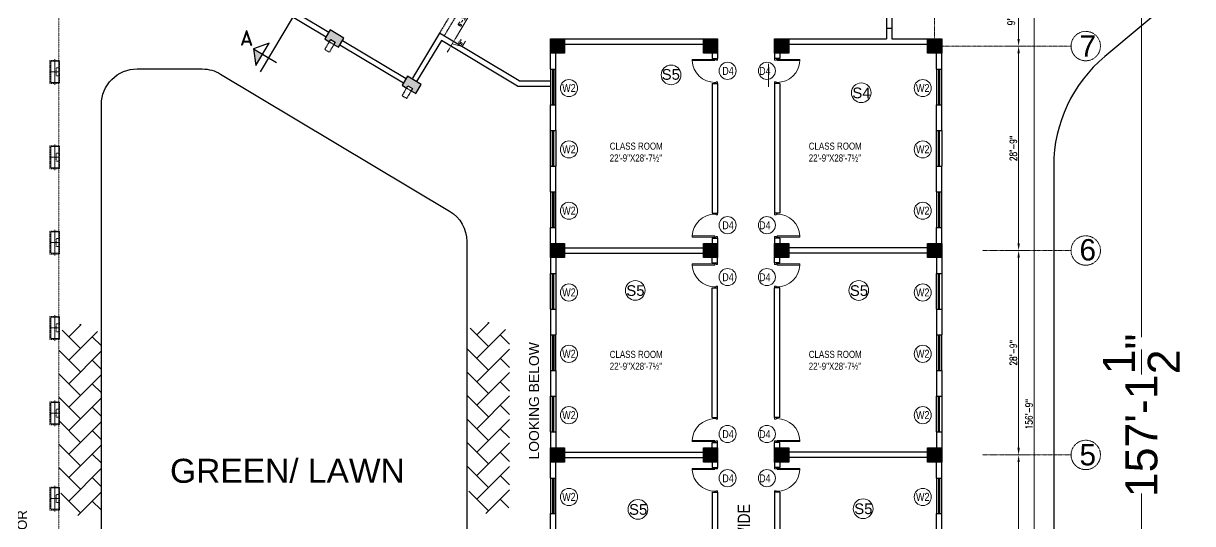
# Model space of a CAD drawing. Header units: inches. Extents: x -110725 to 51121, y 8404 to 44825.
# Drawn here: x 21292 to 23265, y 22598 to 23442 of the extents above; entities that cross this region are included whole.
import ezdxf

# ---------------------------------------------------------------- set-up
doc = ezdxf.new("R2010")
doc.units = ezdxf.units.IN
doc.header["$LTSCALE"] = 0.1
doc.header["$MEASUREMENT"] = 0
for name, pattern in [('CENTER', [2, 1.25, -0.25, 0.25, -0.25]), ('DASHED', [0.75, 0.5, -0.25]), ('DASHED2', [0.375, 0.25, -0.125])]:
    doc.linetypes.add(name, pattern=pattern)
doc.layers.get('0').update_dxf_attribs({"color": 1, "lineweight": 0})
doc.layers.get('Defpoints').update_dxf_attribs({"lineweight": 0})
for name, color, linetype in [('COL', 6, 'Continuous'), ('Column Hatch', 7, 'Continuous'), ('GF', 1, 'Continuous'), ('GFT', 4, 'Continuous'), ('GFW', 5, 'Continuous'), ('GREEN BELT', 80, 'Continuous')]:
    doc.layers.add(name, color=color, linetype=linetype)
for name, color, linetype, lineweight in [('Col.', 4, 'Continuous', 0), ('dim', 252, 'Continuous', 0), ('DOOR', 32, 'Continuous', 0), ('GRID', 8, 'CENTER', 0), ('HATCH', 5, 'Continuous', 5), ('TEXT', 3, 'Continuous', 0), ('WALL', 7, 'Continuous', 0), ('WIN', 160, 'Continuous', 0)]:
    doc.layers.add(name, color=color, linetype=linetype, lineweight=lineweight)
doc.styles.add('as', font='arial.ttf')
doc.styles.add('ATIF', font='arial.ttf')
doc.styles.add('EHSAN', font='arial.ttf', dxfattribs={"height": 54})
doc.styles.add('ROMAND', font='romand.shx')
doc.styles.add('ROMANS', font='arial.ttf', dxfattribs={"width": 0.8, "height": 15})
doc.styles.add('WORKING', font='romans.shx', dxfattribs={"width": 0.75})
doc.dimstyles.new('1-8', dxfattribs={"dimtxt": 6, "dimasz": 6, "dimexe": 3, "dimexo": 1, "dimgap": 2, "dimtad": 1, "dimdec": 1, "dimzin": 3, "dimdsep": 46, "dimlunit": 4, "dimtxsty": 'WORKING', "dimcen": 2, "dimdle": 3, "dimadec": 0, "dimazin": 0, "dimtfac": 0.75, "dimtdec": 1, "dimtofl": 0, "dimtmove": 1, "dimatfit": 0, "dimfxl": 4, "dimtolj": 1, "dimtzin": 0, "dimlwd": -1, "dimlwe": -1, "dimarcsym": 1})
doc.dimstyles.new('DIM1', dxfattribs={"dimtxt": 54, "dimasz": 6, "dimexe": 6, "dimexo": 3, "dimgap": 1, "dimtad": 0, "dimzin": 0, "dimdsep": 46, "dimlunit": 4, "dimtxsty": 'EHSAN', "dimblk": 'ARCHTICK', "dimcen": 3, "dimdle": 6, "dimclrd": 4, "dimclre": 4, "dimclrt": 6, "dimadec": 0, "dimazin": 0, "dimtfac": 1, "dimtofl": 0, "dimtmove": 1, "dimatfit": 3, "dimldrblk": 'ARCHTICK', "dimfxl": 4, "dimtolj": 1, "dimtzin": 3, "dimlwd": -1, "dimlwe": -1, "dimarcsym": 0})

# ---------------------------------------------------------------- blocks, each defined once
blk = doc.blocks.new('_ArchTick')
at = {"color": 0, "linetype": 'ByBlock', "const_width": 0.15}
blk.add_lwpolyline([(-0.5, -0.5), (0.5, 0.5)], dxfattribs=at)
blk = doc.blocks.new('*D2188')
at = {"layer": 'Defpoints', "color": 0, "transparency": 16777216}
for p in [(22502.5, 24844.2), (22366.7, 24608.8, 1175.7), (25455.7, 22827, 1175.7)]:
    blk.add_point(p, dxfattribs=at)
at = {"layer": 'dim', "color": 4, "transparency": 16777216}
for p, q in [((22481.7, 24856.2), (23947.2, 24010.9)), ((22368.2, 24611.4), (22505.5, 24849.4)), ((25612.3, 23050.4), (24146.8, 23895.8)), ((25457.2, 22829.6), (25594.5, 23067.6))]:
    blk.add_line(p, q, dxfattribs=at)
at = {"layer": 'dim', "color": 4, "transparency": 16777216, "xscale": 24, "yscale": 24, "zscale": 24}
for p, rotation in [((22502.5, 24844.2), 150.0229745556265), ((25591.5, 23062.4), 330.0229745556264)]:
    blk.add_blockref('_ArchTick', p, dxfattribs=dict(at, rotation=rotation))
at = {"layer": 'dim', "color": 6, "transparency": 16777216, "insert": (24047, 23953.3), "char_height": 54, "attachment_point": 5, "rotation": 330.023, "style": 'EHSAN'}
blk.add_mtext('\\A1;297\'-2"', dxfattribs=at)
blk = doc.blocks.new('SDAFSDAF')
at = {"layer": 'Col.', "linetype": 'Continuous'}
blk.add_lwpolyline([(-24449.1, 37386.1), (-24462.6, 37386.1), (-24462.6, 37422.1), (-24449.1, 37422.1)], close=True, dxfattribs=at)
at = {"layer": 'dim', "linetype": 'Continuous'}
for p, q in [((-24455.9, 37425.7), (-24455.9, 37382.5)), ((-24464, 37404.1), (-24447.8, 37404.1))]:
    blk.add_line(p, q, dxfattribs=at)
blk = doc.blocks.new('*D2206')
at = {"layer": 'Defpoints', "color": 0, "transparency": 16777216}
for p in [(22691.3, 23723), (23178.2, 23723), (22667.3, 21837.4)]:
    blk.add_point(p, dxfattribs=at)
at = {"layer": 'dim', "color": 4, "transparency": 16777216}
for p, q in [((23178.2, 23747), (23178.2, 22912.1)), ((22694.3, 23723), (23184.2, 23723)), ((23178.2, 21813.4), (23178.2, 22648.3)), ((22670.3, 21837.4), (23184.2, 21837.4))]:
    blk.add_line(p, q, dxfattribs=at)
at = {"layer": 'dim', "color": 4, "transparency": 16777216, "xscale": 24, "yscale": 24, "zscale": 24}
for p, rotation in [((23178.2, 23723), 90), ((23178.2, 21837.4), 270)]:
    blk.add_blockref('_ArchTick', p, dxfattribs=dict(at, rotation=rotation))
at = {"layer": 'dim', "color": 6, "transparency": 16777216, "insert": (23178.2, 22780.2), "char_height": 54, "attachment_point": 5, "rotation": 90, "style": 'EHSAN'}
blk.add_mtext('\\A1;157\'-1{\\H1x;\\S1/2;}"', dxfattribs=at)
blk = doc.blocks.new('*D3200')
at = {"layer": 'Defpoints', "color": 0, "transparency": 16777216}
for p in [(22937.7, 22713.5), (22971.1, 22713.5), (22932, 22368.5)]:
    blk.add_point(p, dxfattribs=at)
at = {"layer": 'dim', "color": 0, "transparency": 16777216}
for p, q in [((22949.7, 22713.5), (22983.1, 22713.5)), ((22971.1, 22380.5), (22971.1, 22701.5)), ((22944, 22368.5), (22983.1, 22368.5))]:
    blk.add_line(p, q, dxfattribs=at)
for points in [[(22969.1, 22701.5), (22973.1, 22701.5), (22971.1, 22713.5)], [(22969.1, 22380.5), (22973.1, 22380.5), (22971.1, 22368.5)]]:
    blk.add_solid(points, dxfattribs=at)
at = {"layer": 'dim', "color": 0, "transparency": 16777216, "insert": (22962, 22541), "char_height": 12, "attachment_point": 5, "rotation": 90, "style": 'WORKING'}
blk.add_mtext('\\A1;28\'-9"', dxfattribs=at)
blk = doc.blocks.new('*D3201')
at = {"layer": 'Defpoints', "color": 0, "transparency": 16777216}
for p in [(22937.7, 23058.5), (22971.1, 23058.5), (22937.7, 22713.5)]:
    blk.add_point(p, dxfattribs=at)
at = {"layer": 'dim', "color": 0, "transparency": 16777216}
for p, q in [((22949.7, 23058.5), (22983.1, 23058.5)), ((22971.1, 22725.5), (22971.1, 23046.5)), ((22949.7, 22713.5), (22983.1, 22713.5))]:
    blk.add_line(p, q, dxfattribs=at)
for points in [[(22969.1, 23046.5), (22973.1, 23046.5), (22971.1, 23058.5)], [(22969.1, 22725.5), (22973.1, 22725.5), (22971.1, 22713.5)]]:
    blk.add_solid(points, dxfattribs=at)
at = {"layer": 'dim', "color": 0, "transparency": 16777216, "insert": (22962, 22886), "char_height": 12, "attachment_point": 5, "rotation": 90, "style": 'WORKING'}
blk.add_mtext('\\A1;28\'-9"', dxfattribs=at)
blk = doc.blocks.new('*D3202')
at = {"layer": 'Defpoints', "color": 0, "transparency": 16777216}
for p in [(22937.7, 23403.5), (22971.1, 23403.5), (22937.7, 23058.5)]:
    blk.add_point(p, dxfattribs=at)
at = {"layer": 'dim', "color": 0, "transparency": 16777216}
for p, q in [((22949.7, 23403.5), (22983.1, 23403.5)), ((22971.1, 23070.5), (22971.1, 23391.5)), ((22949.7, 23058.5), (22983.1, 23058.5))]:
    blk.add_line(p, q, dxfattribs=at)
for points in [[(22969.1, 23391.5), (22973.1, 23391.5), (22971.1, 23403.5)], [(22969.1, 23070.5), (22973.1, 23070.5), (22971.1, 23058.5)]]:
    blk.add_solid(points, dxfattribs=at)
at = {"layer": 'dim', "color": 0, "transparency": 16777216, "insert": (22962, 23231), "char_height": 12, "attachment_point": 5, "rotation": 90, "style": 'WORKING'}
blk.add_mtext('\\A1;28\'-9"', dxfattribs=at)
blk = doc.blocks.new('*D3203')
at = {"layer": 'Defpoints', "color": 0, "transparency": 16777216}
for p in [(22937.7, 23516), (22971.1, 23516), (22937.7, 23403.5)]:
    blk.add_point(p, dxfattribs=at)
at = {"layer": 'dim', "color": 0, "transparency": 16777216}
for p, q in [((22949.7, 23516), (22983.1, 23516)), ((22971.1, 23415.5), (22971.1, 23504)), ((22949.7, 23403.5), (22983.1, 23403.5))]:
    blk.add_line(p, q, dxfattribs=at)
for points in [[(22969.1, 23504), (22973.1, 23504), (22971.1, 23516)], [(22969.1, 23415.5), (22973.1, 23415.5), (22971.1, 23403.5)]]:
    blk.add_solid(points, dxfattribs=at)
at = {"layer": 'dim', "color": 0, "transparency": 16777216, "insert": (22958.6, 23459.7), "char_height": 12, "attachment_point": 5, "rotation": 90, "style": 'WORKING'}
blk.add_mtext('\\A1;9\'-4{\\H0.75x;\\S1/2;}"', dxfattribs=at)
blk = doc.blocks.new('*D3204')
at = {"layer": 'Defpoints', "color": 0, "transparency": 16777216}
for p in [(22691.3, 23723), (22934.6, 21841.9), (22997.6, 21841.9)]:
    blk.add_point(p, dxfattribs=at)
at = {"layer": 'dim', "color": 0, "transparency": 16777216}
for p, q in [((22703.3, 23723), (23009.6, 23723)), ((22997.6, 23711), (22997.6, 21853.9)), ((22946.6, 21841.9), (23009.6, 21841.9))]:
    blk.add_line(p, q, dxfattribs=at)
for points in [[(22995.6, 23711), (22999.6, 23711), (22997.6, 23723)], [(22995.6, 21853.9), (22999.6, 21853.9), (22997.6, 21841.9)]]:
    blk.add_solid(points, dxfattribs=at)
at = {"layer": 'dim', "color": 0, "transparency": 16777216, "insert": (22988.5, 22782.4), "char_height": 12, "attachment_point": 5, "rotation": 90, "style": 'WORKING'}
blk.add_mtext('\\A1;156\'-9"', dxfattribs=at)
blk = doc.blocks.new('D2')
for p, q in [((-3, 34.9), (-1.5, 34.9)), ((-3, 1.9), (-3, 34.9)), ((-1.5, 34.9), (-1.5, 1.9)), ((-34.5, 1.9), (-36, 1.9)), ((-36, 1.9), (-36, -1.9)), ((-34.5, 0.4), (-34.5, 1.9)), ((-33.8, 0.4), (-34.5, 0.4)), ((-33.8, -1.9), (-33.8, 0.4)), ((-1.5, 1.9), (-3, 1.9)), ((-2.2, 0.4), (-2.2, -1.9)), ((-1.5, 0.4), (-2.2, 0.4)), ((0, 1.9), (-1.5, 1.9)), ((-1.5, 1.9), (-1.5, 0.4)), ((0, -1.9), (0, 1.9)), ((-36, -1.9), (-33.8, -1.9)), ((-2.2, -1.9), (0, -1.9))]:
    blk.add_line(p, q)
blk.add_arc((-1.5, 1.9), 33, 92.6053, 180)
blk = doc.blocks.new('*D3175')
at = {"layer": 'Defpoints', "color": 0, "transparency": 16777216}
for p in [(22040.5, 23485.1), (22001.9, 23420.7), (22018, 23411.1)]:
    blk.add_point(p, dxfattribs=at)
at = {"layer": 'dim', "color": 0, "transparency": 16777216}
for p, q in [((22041.3, 23484.6), (22059.1, 23473.9)), ((22053.5, 23470.3), (22021.1, 23416.2)), ((22002.8, 23420.2), (22020.6, 23409.5))]:
    blk.add_line(p, q, dxfattribs=at)
for points in [[(22052.6, 23470.8), (22054.3, 23469.8), (22056.6, 23475.4)], [(22020.2, 23416.7), (22022, 23415.7), (22018, 23411.1)]]:
    blk.add_solid(points, dxfattribs=at)
at = {"layer": 'dim', "color": 0, "transparency": 16777216, "insert": (22032.5, 23446.1), "char_height": 6, "attachment_point": 5, "rotation": 59.0799, "style": 'WORKING'}
blk.add_mtext('\\A1;6\'-3"', dxfattribs=at)
blk = doc.blocks.new('*D3191')
at = {"layer": 'Defpoints', "color": 0, "transparency": 16777216}
for p in [(22011.3, 23415.1), (22006.6, 23407.4), (22013.4, 23403.4)]:
    blk.add_point(p, dxfattribs=at)
at = {"layer": 'dim', "color": 0, "transparency": 16777216}
for p, q in [((22012.1, 23414.6), (22020.6, 23409.5)), ((22021.1, 23416.2), (22024.2, 23421.4)), ((22010.3, 23398.2), (22007.2, 23393.1)), ((22007.5, 23406.9), (22016, 23401.8)), ((22018, 23411.1), (22013.4, 23403.4)), ((22015.7, 23407.2), (22032.6, 23402.9)), ((22032.6, 23402.9), (22037.9, 23411.7))]:
    blk.add_line(p, q, dxfattribs=at)
for points in [[(22020.2, 23416.7), (22022, 23415.7), (22018, 23411.1)], [(22009.5, 23398.7), (22011.2, 23397.7), (22013.4, 23403.4)]]:
    blk.add_solid(points, dxfattribs=at)
at = {"layer": 'dim', "color": 0, "transparency": 16777216, "insert": (22030.5, 23410.2), "char_height": 6, "attachment_point": 5, "rotation": 59.0806, "style": 'WORKING'}
blk.add_mtext('\\A1;9"', dxfattribs=at)

msp = doc.modelspace()

# ---------------------------------------------------------------- hatches: boundary and pattern name
at = {"layer": 'Column Hatch'}
for points in [[(21809.83186, 23430.86449), (21800.58273, 23415.42255), (21808.3037, 23410.79798), (21808.30382, 23410.79818), (21810.61598, 23414.65847), (21818.33695, 23410.0339), (21816.02467, 23406.17341), (21823.74564, 23401.54885), (21832.99477, 23416.99079)], [(21963.38508, 23338.89183), (21940.22217, 23352.76553), (21930.97303, 23337.32359), (21938.694, 23332.69903), (21938.69418, 23332.69933), (21941.00629, 23336.55951), (21948.72726, 23331.93495), (21946.41497, 23328.07446), (21954.13595, 23323.44989)]]:
    msp.add_hatch(color=256, dxfattribs=at).paths.add_polyline_path(points)
h = msp.add_hatch(color=256, dxfattribs=at)
h.dxf.hatch_style = 1
h.paths.add_polyline_path([(22205.32094, 23415.4645), (22181.32094, 23415.4645), (22181.32094, 23391.4645), (22205.32094, 23391.4645)])
h = msp.add_hatch(color=256, dxfattribs=at)
h.dxf.hatch_style = 1
h.paths.add_polyline_path([(22463.32094, 23415.4645), (22439.32094, 23415.4645), (22439.32094, 23391.4645), (22463.32094, 23391.4645)])
h = msp.add_hatch(color=256, dxfattribs=at)
h.dxf.hatch_style = 1
h.paths.add_polyline_path([(22583.32094, 23415.4645), (22559.32094, 23415.4645), (22559.32094, 23391.4645), (22583.32094, 23391.4645)])
h = msp.add_hatch(color=256, dxfattribs=at)
h.dxf.hatch_style = 1
h.paths.add_polyline_path([(22841.32094, 23415.4645), (22817.32094, 23415.4645), (22817.32094, 23391.4645), (22841.32094, 23391.4645)])
h = msp.add_hatch(color=256, dxfattribs=at)
h.dxf.hatch_style = 1
h.paths.add_polyline_path([(22205.32094, 23070.4645), (22181.32094, 23070.4645), (22181.32094, 23046.4645), (22205.32094, 23046.4645)])
h = msp.add_hatch(color=256, dxfattribs=at)
h.dxf.hatch_style = 1
h.paths.add_polyline_path([(22463.32094, 23070.4645), (22439.32094, 23070.4645), (22439.32094, 23046.4645), (22463.32094, 23046.4645)])
h = msp.add_hatch(color=256, dxfattribs=at)
h.dxf.hatch_style = 1
h.paths.add_polyline_path([(22583.32094, 23070.4645), (22559.32094, 23070.4645), (22559.32094, 23046.4645), (22583.32094, 23046.4645)])
h = msp.add_hatch(color=256, dxfattribs=at)
h.dxf.hatch_style = 1
h.paths.add_polyline_path([(22841.32094, 23070.4645), (22817.32094, 23070.4645), (22817.32094, 23046.4645), (22841.32094, 23046.4645)])
h = msp.add_hatch(color=256, dxfattribs=at)
h.dxf.hatch_style = 1
h.paths.add_polyline_path([(22205.32094, 22725.4645), (22181.32094, 22725.4645), (22181.32094, 22701.4645), (22205.32094, 22701.4645)])
h = msp.add_hatch(color=256, dxfattribs=at)
h.dxf.hatch_style = 1
h.paths.add_polyline_path([(22463.32094, 22725.4645), (22439.32094, 22725.4645), (22439.32094, 22701.4645), (22463.32094, 22701.4645)])
h = msp.add_hatch(color=256, dxfattribs=at)
h.dxf.hatch_style = 1
h.paths.add_polyline_path([(22583.32094, 22725.4645), (22559.32094, 22725.4645), (22559.32094, 22701.4645), (22583.32094, 22701.4645)])
h = msp.add_hatch(color=256, dxfattribs=at)
h.dxf.hatch_style = 1
h.paths.add_polyline_path([(22841.32094, 22725.4645), (22817.32094, 22725.4645), (22817.32094, 22701.4645), (22841.32094, 22701.4645)])
at = {"layer": 'GF'}
msp.add_hatch(color=252, dxfattribs=at).paths.add_polyline_path([(21695.60982, 23389.49411), (21680.37103, 23398.59225), (21684.46221, 23370.82257)])
at = {"layer": 'HATCH'}
h = msp.add_hatch(dxfattribs=at)
h.set_pattern_fill('AR-HBONE', color=251, scale=7)
h.set_pattern_definition([(45, (58274.005, 1767.595), (3e-15, 39.59798), [84, -28]), (135, (58293.804, 1787.394), (3e-15, 39.59798), [84, -28])])
edge = h.paths.add_edge_path()
edge.add_line((21351.92113, 22919.81399), (21351.92113, 22651.83453))
edge.add_arc((21331.59786, 22693.36617), 46.23757, 296.07455058, 301.51782086)
edge.add_arc((21394.95076, 22649.15923), 39.47334, 173.02945644, 317.21623959)
edge.add_line((21423.92113, 22622.34763), (21423.92113, 22914.30304))
edge.add_arc((21386.07034, 22887.74688), 46.23757, 35.05354997, 137.17260692)
edge.add_arc((21316.44576, 22906.14016), 38.01942, 20.0565317, 21.0789378)
h = msp.add_hatch(dxfattribs=at)
h.set_pattern_fill('AR-HBONE', color=251, scale=7)
h.set_pattern_definition([(45, (58962.404, 1770.82), (3e-15, 39.59798), [84, -28]), (135, (58982.203, 1790.62), (3e-15, 39.59798), [84, -28])])
edge = h.paths.add_edge_path()
edge.add_line((22040.32094, 22923.03962), (22040.32094, 22655.06016))
edge.add_arc((22019.99767, 22696.59181), 46.23757, 296.07455058, 301.51782086)
edge.add_arc((22083.35057, 22652.38487), 39.47334, 173.02945644, 317.21623959)
edge.add_line((22112.32094, 22625.57326), (22112.32094, 22917.52868))
edge.add_arc((22074.47014, 22890.97251), 46.23757, 35.05354997, 137.17260692)
edge.add_arc((22004.84556, 22909.36579), 38.01942, 20.0565317, 21.0789378)

# ---------------------------------------------------------------- linework, layer by layer
at = {"layer": 'COL'}
for points in [[(21832.99477, 23416.99079), (21809.83186, 23430.86449), (21800.58273, 23415.42255), (21808.3037, 23410.79798), (21810.61598, 23414.65847), (21818.33695, 23410.0339), (21816.02467, 23406.17341), (21823.74564, 23401.54885)], [(22181.32094, 23415.4645), (22205.32094, 23415.4645), (22205.32094, 23391.4645), (22181.32094, 23391.4645)], [(22439.32094, 23415.4645), (22463.32094, 23415.4645), (22463.32094, 23391.4645), (22439.32094, 23391.4645)], [(22559.32094, 23415.4645), (22583.32094, 23415.4645), (22583.32094, 23391.4645), (22559.32094, 23391.4645)], [(22817.32094, 23415.4645), (22841.32094, 23415.4645), (22841.32094, 23391.4645), (22817.32094, 23391.4645)], [(21963.38508, 23338.89183), (21940.22217, 23352.76553), (21930.97303, 23337.32359), (21938.694, 23332.69903), (21941.00629, 23336.55951), (21948.72726, 23331.93495), (21946.41497, 23328.07446), (21954.13595, 23323.44989)], [(22181.32094, 23070.4645), (22205.32094, 23070.4645), (22205.32094, 23046.4645), (22181.32094, 23046.4645)], [(22439.32094, 23070.4645), (22463.32094, 23070.4645), (22463.32094, 23046.4645), (22439.32094, 23046.4645)], [(22559.32094, 23070.4645), (22583.32094, 23070.4645), (22583.32094, 23046.4645), (22559.32094, 23046.4645)], [(22817.32094, 23070.4645), (22841.32094, 23070.4645), (22841.32094, 23046.4645), (22817.32094, 23046.4645)], [(22181.32094, 22725.4645), (22205.32094, 22725.4645), (22205.32094, 22701.4645), (22181.32094, 22701.4645)], [(22439.32094, 22725.4645), (22463.32094, 22725.4645), (22463.32094, 22701.4645), (22439.32094, 22701.4645)], [(22559.32094, 22725.4645), (22583.32094, 22725.4645), (22583.32094, 22701.4645), (22559.32094, 22701.4645)], [(22817.32094, 22725.4645), (22841.32094, 22725.4645), (22841.32094, 22701.4645), (22817.32094, 22701.4645)]]:
    msp.add_lwpolyline(points, close=True, dxfattribs=at)
at = {"layer": 'GF'}
for p, q in [((21691.9559, 23360.01679), (21789.79684, 23523.89414)), ((22748.32094, 23433.4645), (22757.32094, 23433.4645)), ((22748.32094, 23433.4645), (22748.32094, 23415.4645)), ((22757.32094, 23433.4645), (22757.32094, 23415.4645)), ((22205.32094, 23415.4645), (22439.45374, 23415.4645)), ((22583.32094, 23415.4645), (22748.32094, 23415.4645)), ((22757.32094, 23415.4645), (22817.32094, 23415.4645)), ((21680.37103, 23398.59225), (21719.0046, 23375.52655)), ((22205.32094, 23406.4645), (22439.32094, 23406.4645)), ((22583.32094, 23406.4645), (22817.32094, 23406.4645)), ((22181.32094, 23364.4645), (22181.32094, 23391.4645)), ((22190.32094, 23364.4645), (22190.32094, 23391.4645)), ((22454.32094, 23391.4645), (22454.32094, 23382.4645)), ((22454.32094, 23382.4645), (22463.32094, 23382.4645)), ((22463.32094, 23391.4645), (22463.32094, 23382.4645)), ((22559.32094, 23391.4645), (22559.32094, 23382.4645)), ((22568.32094, 23382.4645), (22559.32094, 23382.4645)), ((22568.32094, 23391.4645), (22568.32094, 23382.4645)), ((22832.32094, 23364.4645), (22832.32094, 23391.4645)), ((22841.32094, 23364.4645), (22841.32094, 23391.4645)), ((22181.32094, 23364.4645), (22190.32094, 23364.4645)), ((22832.32094, 23364.4645), (22841.32094, 23364.4645)), ((22454.32094, 23340.4645), (22454.32094, 23121.4645)), ((22454.32094, 23340.4645), (22463.32094, 23340.4645)), ((22463.32094, 23340.4645), (22463.32094, 23121.4645)), ((22559.32094, 23340.4645), (22559.32094, 23121.4645)), ((22568.32094, 23340.4645), (22559.32094, 23340.4645)), ((22568.32094, 23340.4645), (22568.32094, 23121.4645)), ((22181.32094, 23260.9645), (22181.32094, 23304.4645)), ((22181.32094, 23304.4645), (22190.32094, 23304.4645)), ((22190.32094, 23260.9645), (22190.32094, 23304.4645)), ((22832.32094, 23260.9645), (22832.32094, 23304.4645)), ((22832.32094, 23304.4645), (22841.32094, 23304.4645)), ((22841.32094, 23260.9645), (22841.32094, 23304.4645)), ((22181.32094, 23260.9645), (22190.32094, 23260.9645)), ((22832.32094, 23260.9645), (22841.32094, 23260.9645)), ((22181.32094, 23157.4645), (22181.32094, 23200.9645)), ((22181.32094, 23200.9645), (22190.32094, 23200.9645)), ((22190.32094, 23157.4645), (22190.32094, 23200.9645)), ((22832.32094, 23157.4645), (22832.32094, 23200.9645)), ((22832.32094, 23200.9645), (22841.32094, 23200.9645)), ((22841.32094, 23157.4645), (22841.32094, 23200.9645)), ((22181.32094, 23157.4645), (22190.32094, 23157.4645)), ((22832.32094, 23157.4645), (22841.32094, 23157.4645)), ((22454.32094, 23121.4645), (22463.32094, 23121.4645)), ((22568.32094, 23121.4645), (22559.32094, 23121.4645)), ((22181.32094, 23070.4645), (22181.32094, 23097.4645)), ((22181.32094, 23097.4645), (22190.32094, 23097.4645)), ((22190.32094, 23070.4645), (22190.32094, 23097.4645)), ((22832.32094, 23070.4645), (22832.32094, 23097.4645)), ((22832.32094, 23097.4645), (22841.32094, 23097.4645)), ((22841.32094, 23070.4645), (22841.32094, 23097.4645)), ((22454.32094, 23079.4645), (22454.32094, 23070.4645)), ((22454.32094, 23079.4645), (22463.32094, 23079.4645)), ((22463.32094, 23079.4645), (22463.32094, 23070.4645)), ((22559.32094, 23079.4645), (22559.32094, 23070.4645)), ((22568.32094, 23079.4645), (22559.32094, 23079.4645)), ((22568.32094, 23079.4645), (22568.32094, 23070.4645)), ((22205.32094, 23062.9645), (22439.32094, 23062.9645)), ((22817.32094, 23062.9645), (22583.32094, 23062.9645)), ((22181.32094, 23046.4645), (22181.32094, 23019.4645)), ((22190.32094, 23046.4645), (22190.32094, 23019.4645)), ((22205.32094, 23053.9645), (22439.32094, 23053.9645)), ((22454.32094, 23037.4645), (22454.32094, 23046.4645)), ((22454.32094, 23037.4645), (22463.32094, 23037.4645)), ((22463.32094, 23037.4645), (22463.32094, 23046.4645)), ((22559.32094, 23037.4645), (22559.32094, 23046.4645)), ((22568.32094, 23037.4645), (22559.32094, 23037.4645)), ((22568.32094, 23037.4645), (22568.32094, 23046.4645)), ((22817.32094, 23053.9645), (22583.32094, 23053.9645)), ((22832.32094, 23046.4645), (22832.32094, 23019.4645)), ((22841.32094, 23046.4645), (22841.32094, 23019.4645)), ((22181.32094, 23019.4645), (22190.32094, 23019.4645)), ((22832.32094, 23019.4645), (22841.32094, 23019.4645)), ((22454.32094, 22776.4645), (22454.32094, 22995.4645)), ((22454.32094, 22995.4645), (22463.32094, 22995.4645)), ((22463.32094, 22776.4645), (22463.32094, 22995.4645)), ((22559.32094, 22776.4645), (22559.32094, 22995.4645)), ((22568.32094, 22995.4645), (22559.32094, 22995.4645)), ((22568.32094, 22776.4645), (22568.32094, 22995.4645)), ((22181.32094, 22959.4645), (22181.32094, 22915.9645)), ((22181.32094, 22959.4645), (22190.32094, 22959.4645)), ((22190.32094, 22959.4645), (22190.32094, 22915.9645)), ((22832.32094, 22959.4645), (22832.32094, 22915.9645)), ((22832.32094, 22959.4645), (22841.32094, 22959.4645)), ((22841.32094, 22959.4645), (22841.32094, 22915.9645)), ((22181.32094, 22915.9645), (22190.32094, 22915.9645)), ((22832.32094, 22915.9645), (22841.32094, 22915.9645)), ((22181.32094, 22855.9645), (22181.32094, 22812.4645)), ((22181.32094, 22855.9645), (22190.32094, 22855.9645)), ((22190.32094, 22855.9645), (22190.32094, 22812.4645)), ((22832.32094, 22855.9645), (22832.32094, 22812.4645)), ((22832.32094, 22855.9645), (22841.32094, 22855.9645)), ((22841.32094, 22855.9645), (22841.32094, 22812.4645)), ((22181.32094, 22812.4645), (22190.32094, 22812.4645)), ((22832.32094, 22812.4645), (22841.32094, 22812.4645)), ((22454.32094, 22776.4645), (22463.32094, 22776.4645)), ((22568.32094, 22776.4645), (22559.32094, 22776.4645)), ((22181.32094, 22752.4645), (22181.32094, 22725.4645)), ((22181.32094, 22752.4645), (22190.32094, 22752.4645)), ((22190.32094, 22752.4645), (22190.32094, 22725.4645)), ((22832.32094, 22752.4645), (22832.32094, 22725.4645)), ((22832.32094, 22752.4645), (22841.32094, 22752.4645)), ((22841.32094, 22752.4645), (22841.32094, 22725.4645)), ((22454.32094, 22725.4645), (22454.32094, 22734.4645)), ((22454.32094, 22734.4645), (22463.32094, 22734.4645)), ((22463.32094, 22725.4645), (22463.32094, 22734.4645)), ((22559.32094, 22725.4645), (22559.32094, 22734.4645)), ((22568.32094, 22734.4645), (22559.32094, 22734.4645)), ((22568.32094, 22725.4645), (22568.32094, 22734.4645)), ((22205.32094, 22717.9645), (22439.32094, 22717.9645)), ((22205.32094, 22708.9645), (22439.32094, 22708.9645)), ((22817.32094, 22717.9645), (22583.32094, 22717.9645)), ((22817.32094, 22708.9645), (22583.32094, 22708.9645)), ((22181.32094, 22674.4645), (22181.32094, 22701.4645)), ((22190.32094, 22674.4645), (22190.32094, 22701.4645)), ((22454.32094, 22701.4645), (22454.32094, 22692.4645)), ((22454.32094, 22692.4645), (22463.32094, 22692.4645)), ((22463.32094, 22701.4645), (22463.32094, 22692.4645)), ((22559.32094, 22701.4645), (22559.32094, 22692.4645)), ((22568.32094, 22692.4645), (22559.32094, 22692.4645)), ((22568.32094, 22701.4645), (22568.32094, 22692.4645)), ((22832.32094, 22674.4645), (22832.32094, 22701.4645)), ((22841.32094, 22674.4645), (22841.32094, 22701.4645)), ((22181.32094, 22674.4645), (22190.32094, 22674.4645)), ((22832.32094, 22674.4645), (22841.32094, 22674.4645)), ((22454.32094, 22650.4645), (22454.32094, 22431.4645)), ((22454.32094, 22650.4645), (22463.32094, 22650.4645)), ((22463.32094, 22650.4645), (22463.32094, 22431.4645)), ((22559.32094, 22650.4645), (22559.32094, 22431.4645)), ((22568.32094, 22650.4645), (22559.32094, 22650.4645)), ((22568.32094, 22650.4645), (22568.32094, 22431.4645)), ((22181.32094, 22570.9645), (22181.32094, 22614.4645)), ((22181.32094, 22614.4645), (22190.32094, 22614.4645)), ((22190.32094, 22570.9645), (22190.32094, 22614.4645)), ((22832.32094, 22570.9645), (22832.32094, 22614.4645)), ((22832.32094, 22614.4645), (22841.32094, 22614.4645)), ((22841.32094, 22570.9645), (22841.32094, 22614.4645))]:
    msp.add_line(p, q, dxfattribs=at)
msp.add_lwpolyline([(21680.37103, 23398.59225), (21684.46221, 23370.82257), (21706.75744, 23408.16566)], close=True, dxfattribs=at)
at = {"layer": 'GFW', "color": 2}
for p, q in [((21700.29218, 23491.22925), (21807.51958, 23427.00401)), ((22748.32094, 23493.4645), (22748.32094, 23433.4645)), ((22757.32094, 23493.4645), (22757.32094, 23433.4645)), ((21695.66761, 23483.50828), (21802.89502, 23419.28304)), ((21830.68249, 23413.1303), (21937.90989, 23348.90507)), ((21994.18891, 23425.35068), (21948.71399, 23349.42794)), ((21997.28536, 23413.00523), (21955.66407, 23343.51642)), ((22128.40131, 23344.9645), (21994.18891, 23425.35068)), ((22125.91221, 23335.9645), (21997.28536, 23413.00523)), ((21826.05792, 23405.40933), (21933.28533, 23341.1841)), ((22125.91221, 23335.9645), (22181.32094, 23335.9645)), ((22128.40131, 23344.9645), (22181.32094, 23344.9645))]:
    msp.add_line(p, q, dxfattribs=at)
at = {"layer": 'GFW', "linetype": 'DASHED'}
for p, q in [((22032.73346, 23489.7028), (21994.18891, 23425.35068)), ((22040.4528, 23485.07551), (22001.90993, 23420.72619)), ((21808.30382, 23410.79818), (21800.59621, 23397.9299)), ((21800.59621, 23397.9299), (21808.31718, 23393.30533)), ((21808.30382, 23410.79818), (21816.02479, 23406.17361)), ((21816.02479, 23406.17361), (21808.31718, 23393.30533)), ((21938.69418, 23332.69933), (21930.98657, 23319.83104)), ((21930.98657, 23319.83104), (21938.70754, 23315.20648)), ((21938.69418, 23332.69933), (21946.41515, 23328.07476)), ((21946.41515, 23328.07476), (21938.70754, 23315.20648))]:
    msp.add_line(p, q, dxfattribs=at)
at = {"layer": 'GFW'}
for p, q in [((22181.32094, 23364.4645), (22181.32094, 23304.4645)), ((22184.82094, 23364.4645), (22184.82094, 23304.4645)), ((22186.82094, 23364.4645), (22186.82094, 23304.4645)), ((22190.32094, 23304.4645), (22190.32094, 23364.4645)), ((22832.32094, 23364.4645), (22832.32094, 23304.4645)), ((22835.82094, 23364.4645), (22835.82094, 23304.4645)), ((22837.82094, 23364.4645), (22837.82094, 23304.4645)), ((22841.32094, 23304.4645), (22841.32094, 23364.4645)), ((22181.32094, 23200.9645), (22181.32094, 23260.9645)), ((22184.82094, 23200.9645), (22184.82094, 23260.9645)), ((22186.82094, 23200.9645), (22186.82094, 23260.9645)), ((22190.32094, 23260.9645), (22190.32094, 23200.9645)), ((22832.32094, 23200.9645), (22832.32094, 23260.9645)), ((22835.82094, 23200.9645), (22835.82094, 23260.9645)), ((22837.82094, 23200.9645), (22837.82094, 23260.9645)), ((22841.32094, 23260.9645), (22841.32094, 23200.9645)), ((22181.32094, 23157.4645), (22181.32094, 23097.4645)), ((22184.82094, 23157.4645), (22184.82094, 23097.4645)), ((22186.82094, 23157.4645), (22186.82094, 23097.4645)), ((22190.32094, 23097.4645), (22190.32094, 23157.4645)), ((22832.32094, 23157.4645), (22832.32094, 23097.4645)), ((22835.82094, 23157.4645), (22835.82094, 23097.4645)), ((22837.82094, 23157.4645), (22837.82094, 23097.4645)), ((22841.32094, 23097.4645), (22841.32094, 23157.4645)), ((22181.32094, 22959.4645), (22181.32094, 23019.4645)), ((22184.82094, 22959.4645), (22184.82094, 23019.4645)), ((22186.82094, 22959.4645), (22186.82094, 23019.4645)), ((22190.32094, 23019.4645), (22190.32094, 22959.4645)), ((22832.32094, 22959.4645), (22832.32094, 23019.4645)), ((22835.82094, 22959.4645), (22835.82094, 23019.4645)), ((22837.82094, 22959.4645), (22837.82094, 23019.4645)), ((22841.32094, 23019.4645), (22841.32094, 22959.4645)), ((22181.32094, 22915.9645), (22181.32094, 22855.9645)), ((22184.82094, 22915.9645), (22184.82094, 22855.9645)), ((22186.82094, 22915.9645), (22186.82094, 22855.9645)), ((22190.32094, 22855.9645), (22190.32094, 22915.9645)), ((22832.32094, 22915.9645), (22832.32094, 22855.9645)), ((22835.82094, 22915.9645), (22835.82094, 22855.9645)), ((22837.82094, 22915.9645), (22837.82094, 22855.9645)), ((22841.32094, 22855.9645), (22841.32094, 22915.9645)), ((22181.32094, 22752.4645), (22181.32094, 22812.4645)), ((22184.82094, 22752.4645), (22184.82094, 22812.4645)), ((22186.82094, 22752.4645), (22186.82094, 22812.4645)), ((22190.32094, 22812.4645), (22190.32094, 22752.4645)), ((22832.32094, 22752.4645), (22832.32094, 22812.4645)), ((22835.82094, 22752.4645), (22835.82094, 22812.4645)), ((22837.82094, 22752.4645), (22837.82094, 22812.4645)), ((22841.32094, 22812.4645), (22841.32094, 22752.4645)), ((22181.32094, 22674.4645), (22181.32094, 22614.4645)), ((22184.82094, 22674.4645), (22184.82094, 22614.4645)), ((22186.82094, 22674.4645), (22186.82094, 22614.4645)), ((22190.32094, 22614.4645), (22190.32094, 22674.4645)), ((22832.32094, 22674.4645), (22832.32094, 22614.4645)), ((22835.82094, 22674.4645), (22835.82094, 22614.4645)), ((22837.82094, 22674.4645), (22837.82094, 22614.4645)), ((22841.32094, 22614.4645), (22841.32094, 22674.4645))]:
    msp.add_line(p, q, dxfattribs=at)
at = {"layer": 'GREEN BELT', "linetype": 'Continuous'}
for p, q in [((23264.61509, 23509.86648), (23116.31498, 23385.78885)), ((23030.32094, 23201.71777), (23030.32094, 20875.2792))]:
    msp.add_line(p, q, dxfattribs=at)
at = {"layer": 'GREEN BELT', "linetype": 'Continuous', "elevation": 27.16259}
msp.add_lwpolyline([(22011.15139, 23124.94238, -0.2636513242), (22040.32094, 23073.46924), (22040.32094, 21905.40873, -0.4142135624), (21980.32094, 21845.40873), (21483.92113, 21845.40873, -0.4142135624), (21423.92113, 21905.40873), (21423.92113, 23304.85978, -0.4142135624), (21483.92113, 23364.85978), (21594.00161, 23364.85978, -0.1357385129), (21624.83205, 23356.33292), (22011.15139, 23124.94238)], format="xyb", dxfattribs=at)
at = {"layer": 'GREEN BELT', "linetype": 'Continuous'}
msp.add_arc((23270.32094, 23201.71777), 240, 129.91806794, 180, dxfattribs=at)
at = {"layer": 'GRID'}
for p, q in [((22829.32094, 23415.4645), (22829.32094, 23828.10564)), ((22817.32094, 23403.4645), (23059.53342, 23403.4645)), ((22910.32094, 23058.4645), (23059.53342, 23058.4645)), ((22910.32094, 22713.4645), (23059.53342, 22713.4645))]:
    msp.add_line(p, q, dxfattribs=at)
for centre in [(23084.34437, 23403.4645), (23084.34437, 23058.4645), (23084.34437, 22713.4645)]:
    msp.add_circle(centre, 24.81095, dxfattribs=at)
at = {"layer": 'TEXT', "linetype": 'Continuous'}
msp.add_line((22549.33044, 23373.70429), (22549.33044, 23334.77552), dxfattribs=at)
for centre in [(22480.14537, 23361.76054), (22546.48464, 23361.76054), (22212.56505, 23332.55334), (22809.37538, 23332.55334), (22212.56505, 23229.05334), (22809.37538, 23229.05334), (22212.56505, 23125.55334), (22809.37538, 23125.55334), (22480.14537, 23101.22552), (22546.48464, 23101.22552), (22480.14537, 23013.63415), (22546.48464, 23013.63415), (22212.56505, 22987.55334), (22809.37538, 22987.55334), (22212.56505, 22884.05334), (22809.37538, 22884.05334), (22212.56505, 22780.55334), (22809.37538, 22780.55334), (22480.14537, 22748.76368), (22546.48464, 22748.76368), (22480.14537, 22674.25883), (22546.48464, 22674.25883), (22212.56505, 22642.55334), (22809.37538, 22642.55334)]:
    msp.add_circle(centre, 14.42656, dxfattribs=at)
at = {"layer": 'TEXT'}
for centre in [(22384.80939, 23354.90009), (22705.61145, 23324.63466), (22324.31803, 22991.05633), (22701.44101, 22991.02032), (22328.94249, 22621.66428), (22708.85022, 22622.78783)]:
    msp.add_circle(centre, 16.6286, dxfattribs=at)
at = {"layer": 'WALL', "elevation": 27.16259}
for points in [[(21351.92113, 23341.85539), (21338.42113, 23341.85539), (21338.42113, 23377.85539), (21351.92113, 23377.85539)], [(21351.92113, 23197.85539), (21338.42113, 23197.85539), (21338.42113, 23233.85539), (21351.92113, 23233.85539)], [(21351.92113, 23053.85539), (21338.42113, 23053.85539), (21338.42113, 23089.85539), (21351.92113, 23089.85539)], [(21351.92113, 22909.85539), (21338.42113, 22909.85539), (21338.42113, 22945.85539), (21351.92113, 22945.85539)], [(21351.92113, 22765.85539), (21338.42113, 22765.85539), (21338.42113, 22801.85539), (21351.92113, 22801.85539)], [(21351.92113, 22621.85539), (21338.42113, 22621.85539), (21338.42113, 22657.85539), (21351.92113, 22657.85539)]]:
    msp.add_lwpolyline(points, close=True, dxfattribs=at)
at = {"layer": 'WIN', "linetype": 'DASHED2'}
for p, q in [((21351.92113, 23366.60539), (21347.42113, 23366.60539)), ((21347.42113, 23353.10539), (21347.42113, 23366.60539)), ((21351.92113, 23353.10539), (21347.42113, 23353.10539)), ((21351.92113, 23222.60539), (21347.42113, 23222.60539)), ((21347.42113, 23209.10539), (21347.42113, 23222.60539)), ((21351.92113, 23209.10539), (21347.42113, 23209.10539)), ((21351.92113, 23078.60539), (21347.42113, 23078.60539)), ((21347.42113, 23065.10539), (21347.42113, 23078.60539)), ((21351.92113, 23065.10539), (21347.42113, 23065.10539)), ((21351.92113, 22934.60539), (21347.42113, 22934.60539)), ((21347.42113, 22921.10539), (21347.42113, 22934.60539)), ((21351.92113, 22921.10539), (21347.42113, 22921.10539)), ((21351.92113, 22790.60539), (21347.42113, 22790.60539)), ((21347.42113, 22777.10539), (21347.42113, 22790.60539)), ((21351.92113, 22777.10539), (21347.42113, 22777.10539)), ((21351.92113, 22646.60539), (21347.42113, 22646.60539)), ((21347.42113, 22633.10539), (21347.42113, 22646.60539)), ((21351.92113, 22633.10539), (21347.42113, 22633.10539))]:
    msp.add_line(p, q, dxfattribs=at)
at = {"layer": 'WIN', "linetype": 'DASHED2', "elevation": 27.16259}
for points in [[(21351.92113, 23379.35539), (21351.92113, 23494.36418), (21846.38726, 24319.92255), (21670.68133, 24425.16117)], [(21351.92113, 23235.35539), (21351.92113, 23340.35539)], [(21351.92113, 23091.35539), (21351.92113, 23196.35539)], [(21351.92113, 22947.35539), (21351.92113, 23052.35539)], [(21351.92113, 22803.35539), (21351.92113, 22908.35539)], [(21351.92113, 22659.35539), (21351.92113, 22764.35539)], [(21351.92113, 22515.35539), (21351.92113, 22620.35539)]]:
    msp.add_lwpolyline(points, dxfattribs=at)
for points in [[(21353.42113, 23340.35539), (21336.92113, 23340.35539), (21336.92113, 23379.35539), (21353.42113, 23379.35539)], [(21353.42113, 23196.35539), (21336.92113, 23196.35539), (21336.92113, 23235.35539), (21353.42113, 23235.35539)], [(21353.42113, 23052.35539), (21336.92113, 23052.35539), (21336.92113, 23091.35539), (21353.42113, 23091.35539)], [(21353.42113, 22908.35539), (21336.92113, 22908.35539), (21336.92113, 22947.35539), (21353.42113, 22947.35539)], [(21353.42113, 22764.35539), (21336.92113, 22764.35539), (21336.92113, 22803.35539), (21353.42113, 22803.35539)], [(21353.42113, 22620.35539), (21336.92113, 22620.35539), (21336.92113, 22659.35539), (21353.42113, 22659.35539)]]:
    msp.add_lwpolyline(points, close=True, dxfattribs=at)

# ---------------------------------------------------------------- block references
at = {"layer": 'Col.', "linetype": 'Continuous'}
for p in [(45801.06385, -14044.25068, 27.16259), (45801.06385, -14188.25068, 27.16259), (45801.06385, -14332.25068, 27.16259), (45801.06385, -14620.25068, 27.16259), (45801.06385, -14764.25068, 27.16259)]:
    msp.add_blockref('SDAFSDAF', p, dxfattribs=at)
at = {"layer": 'Col.', "linetype": 'Continuous', "xscale": -1, "rotation": 180}
msp.add_blockref('SDAFSDAF', (45801.06385, 60331.96146, 27.16259), dxfattribs=at)
at = {"layer": 'DOOR', "yscale": 1.166666666666262, "zscale": 1.166666666666262}
for p, xscale, rotation in [((22461.13344, 23382.4645), 1.166666666666262, 90.00000000047643), ((22561.50844, 23382.4645), -1.166666666666262, 269.9999999995236), ((22461.13344, 23079.4645), -1.166666666666262, 89.99999999952357), ((22561.50844, 23079.4645), 1.166666666666262, 270.0000000004765), ((22461.13344, 23037.4645), 1.166666666666262, 90.00000000047643), ((22561.50844, 23037.4645), -1.166666666666262, 269.9999999995236), ((22461.13344, 22734.4645), -1.166666666666262, 89.99999999952357), ((22561.50844, 22734.4645), 1.166666666666262, 270.0000000004765), ((22461.13344, 22692.4645), 1.166666666666262, 90.00000000047643), ((22561.50844, 22692.4645), -1.166666666666262, 269.9999999995236)]:
    msp.add_blockref('D2', p, dxfattribs=dict(at, xscale=xscale, rotation=rotation))

# ---------------------------------------------------------------- texts
at = {"layer": 'GFT', "style": 'ROMANS'}
msp.add_text('LOOKING BELOW', height=16.8, rotation=90, dxfattribs=at).set_placement((22161.9922, 22705.67372, 27.16259))
at = {"layer": 'TEXT'}
for s, height, style, p in [('A', 25.2, 'ROMAND', (21657.82064, 23404.74676)), ('GREEN/ LAWN', 40.5, 'as', (21539.62783, 22666.46725))]:
    msp.add_text(s, height=height, dxfattribs=dict(at, style=style)).set_placement(p)
at = {"layer": 'TEXT', "linetype": 'Continuous', "style": 'ROMANS', "width": 0.8}
for s, p in [('D4', (22471.19339, 23354.8214)), ('D4', (22533.32233, 23354.8214)), ('W2', (22201.24852, 23325.99247)), ('W2', (22798.05885, 23325.99247)), ('W2', (22201.24852, 23222.49247)), ('W2', (22798.05885, 23222.49247)), ('W2', (22201.24852, 23118.99247)), ('W2', (22798.05885, 23118.99247)), ('D4', (22471.19339, 23094.28639)), ('D4', (22533.32233, 23094.28639)), ('D4', (22471.19339, 23006.69501)), ('D4', (22533.32233, 23006.69501)), ('W2', (22201.24852, 22980.99247)), ('W2', (22798.05885, 22980.99247)), ('W2', (22201.24852, 22877.49247)), ('W2', (22798.05885, 22877.49247)), ('W2', (22201.24852, 22773.99247)), ('W2', (22798.05885, 22773.99247)), ('D4', (22471.19339, 22741.82454)), ('D4', (22533.32233, 22741.82454)), ('D4', (22471.19339, 22667.31969)), ('D4', (22533.32233, 22667.31969)), ('W2', (22201.24852, 22635.99247)), ('W2', (22798.05885, 22635.99247))]:
    msp.add_text(s, height=13.5, dxfattribs=at).set_placement(p)
at = {"layer": 'TEXT', "style": 'as'}
msp.add_text('CORRIDOR', height=16, rotation=90, dxfattribs=at).set_placement((21298.09796, 22498.63848))
at = {"layer": 'TEXT', "attachment_point": 1}
for s, width, gutter_width, insert, char_height, style in [('7', 30.9854961, 15, (23073.78635, 23421.35567), 36, 'ATIF'), ('S5', 29.5717298, 15, (22368.99116, 23364.6096), 18, 'ATIF'), ('S4', 29.5717298, 15, (22690.58816, 23333.4862), 18, 'ATIF'), ('{\\fArial CYR|b0|i0|c204|p34;CLASS ROOM\\P2\\fArial CYR|b0|i0|c0|p34;2\\fArial CYR|b0|i0|c204|p34;\'-\\fArial CYR|b0|i0|c0|p34;9\\fArial CYR|b0|i0|c204|p34;"X\\fArial CYR|b0|i0|c0|p34;28\\fArial CYR|b0|i0|c204|p34;\'-\\fArial CYR|b0|i0|c0|p34;7½\\fArial CYR|b0|i0|c204|p34;"}', 1135.5, 30, (22281.33903, 23240.63381), 12, 'ROMANS'), ('{\\fArial CYR|b0|i0|c204|p34;CLASS ROOM\\P2\\fArial CYR|b0|i0|c0|p34;2\\fArial CYR|b0|i0|c204|p34;\'-\\fArial CYR|b0|i0|c0|p34;9\\fArial CYR|b0|i0|c204|p34;"X\\fArial CYR|b0|i0|c0|p34;28\\fArial CYR|b0|i0|c204|p34;\'-\\fArial CYR|b0|i0|c0|p34;7½\\fArial CYR|b0|i0|c204|p34;"}', 1135.5, 30, (22617.06174, 23240.63381), 12, 'ROMANS'), ('6', 30.9854961, 15, (23073.78635, 23077.73874), 36, 'ATIF'), ('S5', 29.5717298, 15, (22309.29474, 22999.90787), 18, 'ATIF'), ('S5', 29.5717298, 15, (22686.41772, 22999.87186), 18, 'ATIF'), ('{\\fArial CYR|b0|i0|c204|p34;CLASS ROOM\\P2\\fArial CYR|b0|i0|c0|p34;2\\fArial CYR|b0|i0|c204|p34;\'-\\fArial CYR|b0|i0|c0|p34;9\\fArial CYR|b0|i0|c204|p34;"X\\fArial CYR|b0|i0|c0|p34;28\\fArial CYR|b0|i0|c204|p34;\'-\\fArial CYR|b0|i0|c0|p34;7½\\fArial CYR|b0|i0|c204|p34;"}', 1135.5, 30, (22281.33903, 22889.21816), 12, 'ROMANS'), ('{\\fArial CYR|b0|i0|c204|p34;CLASS ROOM\\P2\\fArial CYR|b0|i0|c0|p34;2\\fArial CYR|b0|i0|c204|p34;\'-\\fArial CYR|b0|i0|c0|p34;9\\fArial CYR|b0|i0|c204|p34;"X\\fArial CYR|b0|i0|c0|p34;28\\fArial CYR|b0|i0|c204|p34;\'-\\fArial CYR|b0|i0|c0|p34;7½\\fArial CYR|b0|i0|c204|p34;"}', 1135.5, 30, (22617.06174, 22889.21816), 12, 'ROMANS'), ('5', 30.9854961, 15, (23073.78635, 22731.91074), 36, 'ATIF'), ('S5', 29.5717298, 15, (22313.91921, 22630.51582), 18, 'ATIF'), ('S5', 29.5717298, 15, (22693.82693, 22631.63937), 18, 'ATIF')]:
    msp.add_mtext_dynamic_manual_height_columns(s, width=width, gutter_width=gutter_width, heights=[0], dxfattribs=dict(at, insert=insert, char_height=char_height, style=style))
at = {"layer": 'TEXT', "insert": (22497.19095, 22375.05105), "char_height": 21, "attachment_point": 1, "rotation": 90, "style": 'ROMANS'}
msp.add_mtext_dynamic_manual_height_columns('{\\fArial CYR|b0|i0|c204|p34;CORRIDOR\\fArial CYR|b0|i0|c0|p34;  8\'-0" WIDE}', width=1135.5, gutter_width=30, heights=[0], dxfattribs=at)

# ---------------------------------------------------------------- dimensions: what is measured, and where the dimension line sits
at = {"layer": 'dim'}
dim = msp.add_linear_dim(base=(22502.47733, 24844.24306, -1174.66297), p1=(25455.71569, 22826.982, 1.07221), p2=(22366.66668, 24608.79412, 1.07221), angle=150.02297456, dimstyle='DIM1', override={"dimtxt": 36, "dimasz": 24, "dimdle": 24}, dxfattribs=at)
dim.commit()
dim.dimension.update_dxf_attribs({"geometry": '*D2188', "text_midpoint": (24047.00184, 23953.33699, -1174.66297), "dimtype": 161})
for base, p1, p2, dimstyle, override, picture, middle in [((23178.23205, 23722.9645, 27.16259), (22667.32094, 21837.41693, 27.16259), (22691.32094, 23722.9645, 27.16259), 'DIM1', {"dimtxt": 36, "dimasz": 24, "dimdle": 24}, '*D2206', (23178.23205, 22780.19071, 27.16259)), ((22997.6011, 21841.91693), (22691.32094, 23722.9645), (22934.59212, 21841.91693), '1-8', {"dimtxt": 12, "dimasz": 12, "dimexe": 12, "dimexo": 12, "dimtmove": 1, "dimfxl": 4}, '*D3204', (22988.45824, 22782.44071)), ((22971.1272, 23515.9645), (22937.68856, 23403.4645), (22937.68856, 23515.9645), '1-8', {"dimtxt": 12, "dimasz": 12, "dimexe": 12, "dimexo": 12, "dimtmove": 1, "dimfxl": 4}, '*D3203', (22958.6272, 23459.7145)), ((22971.1272, 23403.4645), (22937.68856, 23058.4645), (22937.68856, 23403.4645), '1-8', {"dimtxt": 12, "dimasz": 12, "dimexe": 12, "dimexo": 12, "dimtmove": 1, "dimfxl": 4}, '*D3202', (22961.98434, 23230.9645)), ((22971.1272, 23058.4645), (22937.68856, 22713.4645), (22937.68856, 23058.4645), '1-8', {"dimtxt": 12, "dimasz": 12, "dimexe": 12, "dimexo": 12, "dimtmove": 1, "dimfxl": 4}, '*D3201', (22961.98434, 22885.9645)), ((22971.1272, 22713.4645), (22932.04668, 22368.4645), (22937.68856, 22713.4645), '1-8', {"dimtxt": 12, "dimasz": 12, "dimexe": 12, "dimexo": 12, "dimtmove": 1, "dimfxl": 4}, '*D3200', (22961.98434, 22540.9645))]:
    dim = msp.add_linear_dim(base=base, p1=p1, p2=p2, angle=90, dimstyle=dimstyle, override=override, dxfattribs=at)
    dim.commit()
    dim.dimension.update_dxf_attribs({"geometry": picture, "text_midpoint": middle})
for p1, p2, distance, picture, middle in [((22040.4528, 23485.07551), (22001.90993, 23420.72619), 18.78152, '*D3175', (22032.51411, 23446.11296)), ((22011.25295, 23415.13007), (22006.62853, 23407.40916), 7.89076, '*D3191', (22028.87367, 23407.50703))]:
    dim = msp.add_aligned_dim(p1=p1, p2=p2, distance=distance, dimstyle='1-8', dxfattribs=at)
    dim.commit()
    dim.dimension.update_dxf_attribs({"geometry": picture, "text_midpoint": middle})

doc.saveas('drawing.dxf')
